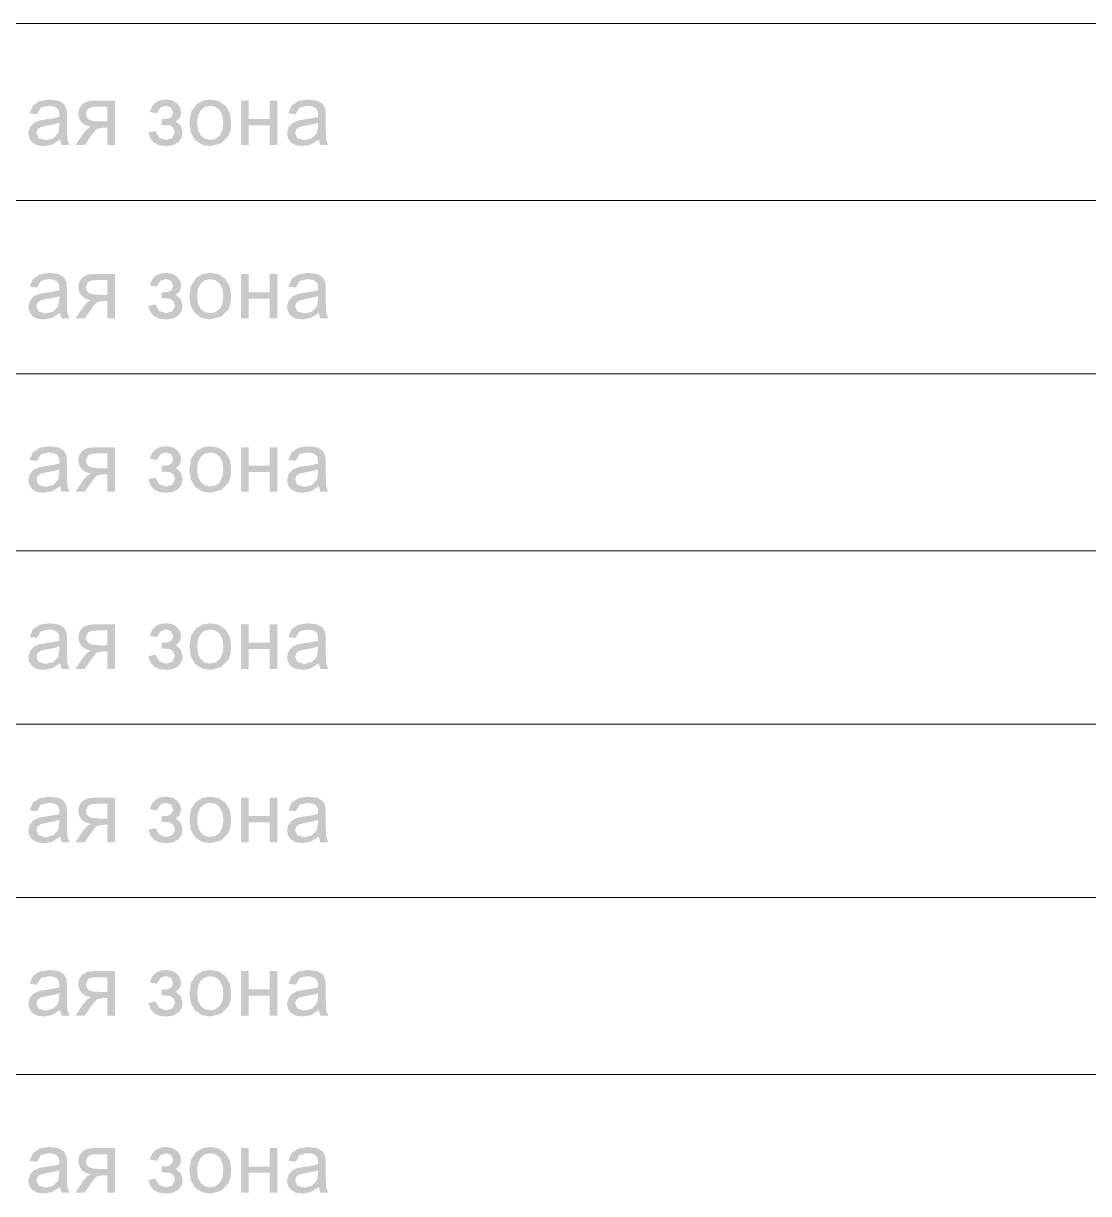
# Model space of a CAD drawing. Header units: millimetres. Extents: x 0 to 420, y 0 to 297.
# Drawn here: x 41.07 to 53.3, y 71.19 to 84.62 of the extents above; entities that cross this region are included whole.
import ezdxf

# ---------------------------------------------------------------- set-up
doc = ezdxf.new("R2010")
doc.units = ezdxf.units.MM

msp = doc.modelspace()

# ---------------------------------------------------------------- hatches: boundary and pattern name
h = msp.add_hatch(color=251)
h.paths.add_polyline_path([(41.491365, 83.290723), (41.398209, 83.232294), (41.302298, 83.215757), (41.227608, 83.226093), (41.172762, 83.257099), (41.138793, 83.303952), (41.127562, 83.362381), (41.14465, 83.430731), (41.189299, 83.480892), (41.252137, 83.509555), (41.329307, 83.522784), (41.42012, 83.536014), (41.483647, 83.55255), (41.484199, 83.57515), (41.478066, 83.620281), (41.459945, 83.650115), (41.418191, 83.671957), (41.360726, 83.67933), (41.270327, 83.657832), (41.227332, 83.581764), (41.142445, 83.59334), (41.180479, 83.681534), (41.257098, 83.732797), (41.373404, 83.750988), (41.479789, 83.735553), (41.540423, 83.696417), (41.567432, 83.637988), (41.571842, 83.557511), (41.571842, 83.441756), (41.573151, 83.343019), (41.577354, 83.288518), (41.599403, 83.227333), (41.508452, 83.227333)], flags=0)
h.paths.add_polyline_path([(41.483647, 83.484199), (41.424599, 83.466285), (41.341985, 83.451678), (41.266469, 83.434039), (41.232293, 83.405927), (41.220167, 83.364586), (41.246074, 83.306708), (41.323244, 83.283557), (41.412541, 83.305606), (41.469867, 83.365688), (41.483647, 83.45278)], flags=0)
h = msp.add_hatch(color=251)
h.paths.add_polyline_path([(42.121585, 83.739412), (42.121585, 83.227333), (42.035044, 83.227333), (42.035044, 83.426873), (41.984883, 83.426873), (41.916533, 83.414746), (41.889179, 83.39001), (41.851489, 83.33923), (41.775422, 83.227333), (41.667935, 83.227333), (41.761641, 83.365137), (41.80436, 83.414608), (41.84708, 83.436795), (41.782243, 83.455054), (41.736836, 83.490263), (41.709827, 83.53684), (41.701007, 83.590033), (41.712652, 83.650253), (41.747861, 83.698071), (41.805187, 83.729077), (41.884011, 83.739412)], flags=0)
h.paths.add_polyline_path([(42.035044, 83.667754), (41.911572, 83.667754), (41.847562, 83.661622), (41.811251, 83.643501), (41.789202, 83.587277), (41.79747, 83.547451), (41.822275, 83.520028), (41.867888, 83.503905), (41.939132, 83.498531), (42.035044, 83.498531)], flags=0)
for points in [[(42.659489, 83.458843), (42.659489, 83.526643), (42.734454, 83.531053), (42.771937, 83.554204), (42.790127, 83.602711), (42.766425, 83.658935), (42.706342, 83.679881), (42.643848, 83.658108), (42.603265, 83.59334), (42.521134, 83.60712), (42.547058, 83.670062), (42.586729, 83.715021), (42.640042, 83.741996), (42.706894, 83.750988), (42.779999, 83.739825), (42.835327, 83.706339), (42.870329, 83.657212), (42.88218, 83.599403), (42.866953, 83.542904), (42.821546, 83.499633), (42.879424, 83.446717), (42.898717, 83.370649), (42.886039, 83.308086), (42.848556, 83.258752), (42.788198, 83.226506), (42.707996, 83.215757), (42.629637, 83.225481), (42.569779, 83.254687), (42.528317, 83.303427), (42.505149, 83.371751), (42.586729, 83.388839), (42.631377, 83.312771), (42.70965, 83.285762), (42.78241, 83.310567), (42.811624, 83.373956), (42.793434, 83.425771), (42.754298, 83.453882), (42.679333, 83.459395)], [(43.570189, 83.739412), (43.657281, 83.739412), (43.657281, 83.526643), (43.897611, 83.526643), (43.897611, 83.739412), (43.984703, 83.739412), (43.984703, 83.227333), (43.897611, 83.227333), (43.897611, 83.454434), (43.657281, 83.454434), (43.657281, 83.227333), (43.570189, 83.227333)], [(42.659489, 81.469177), (42.659489, 81.536976), (42.734454, 81.541386), (42.771937, 81.564537), (42.790127, 81.613044), (42.766425, 81.669268), (42.706342, 81.690214), (42.643848, 81.668441), (42.603265, 81.603673), (42.521134, 81.617454), (42.547058, 81.680396), (42.586728, 81.725354), (42.640041, 81.752329), (42.706893, 81.761321), (42.779998, 81.750159), (42.835327, 81.716672), (42.870329, 81.667545), (42.88218, 81.609737), (42.866952, 81.553237), (42.821546, 81.509967), (42.879424, 81.45705), (42.898716, 81.380982), (42.886038, 81.318419), (42.848556, 81.269086), (42.788198, 81.23684), (42.707996, 81.226091), (42.629637, 81.235815), (42.569779, 81.26502), (42.528317, 81.31376), (42.505149, 81.382085), (42.586728, 81.399172), (42.631377, 81.323105), (42.709649, 81.296095), (42.78241, 81.3209), (42.811624, 81.38429), (42.793434, 81.436104), (42.754298, 81.464216), (42.679333, 81.469728)], [(43.570189, 81.749745), (43.657281, 81.749745), (43.657281, 81.536976), (43.897611, 81.536976), (43.897611, 81.749745), (43.984703, 81.749745), (43.984703, 81.237666), (43.897611, 81.237666), (43.897611, 81.464767), (43.657281, 81.464767), (43.657281, 81.237666), (43.570189, 81.237666)], [(42.659489, 79.47951), (42.659489, 79.54731), (42.734454, 79.551719), (42.771937, 79.57487), (42.790127, 79.623377), (42.766425, 79.679601), (42.706342, 79.700547), (42.643848, 79.678774), (42.603265, 79.614007), (42.521134, 79.627787), (42.547058, 79.690729), (42.586728, 79.735687), (42.640041, 79.762662), (42.706893, 79.771654), (42.779998, 79.760492), (42.835327, 79.727006), (42.870329, 79.677879), (42.88218, 79.62007), (42.866952, 79.56357), (42.821546, 79.5203), (42.879424, 79.467383), (42.898716, 79.391316), (42.886038, 79.328753), (42.848556, 79.279419), (42.788198, 79.247173), (42.707996, 79.236424), (42.629637, 79.246148), (42.569779, 79.275354), (42.528317, 79.324093), (42.505149, 79.392418), (42.586728, 79.409506), (42.631377, 79.333438), (42.709649, 79.306429), (42.78241, 79.331233), (42.811624, 79.394623), (42.793434, 79.446437), (42.754298, 79.474549), (42.679333, 79.480061)], [(43.570189, 79.760079), (43.657281, 79.760079), (43.657281, 79.54731), (43.897611, 79.54731), (43.897611, 79.760079), (43.984703, 79.760079), (43.984703, 79.248), (43.897611, 79.248), (43.897611, 79.4751), (43.657281, 79.4751), (43.657281, 79.248), (43.570189, 79.248)], [(42.659489, 77.44751), (42.659489, 77.51531), (42.734454, 77.519719), (42.771937, 77.54287), (42.790127, 77.591377), (42.766425, 77.647601), (42.706342, 77.668547), (42.643848, 77.646774), (42.603265, 77.582007), (42.521134, 77.595787), (42.547058, 77.658729), (42.586728, 77.703687), (42.640041, 77.730663), (42.706893, 77.739654), (42.779998, 77.728492), (42.835327, 77.695006), (42.870329, 77.645879), (42.88218, 77.58807), (42.866952, 77.53157), (42.821546, 77.4883), (42.879424, 77.435383), (42.898716, 77.359316), (42.886038, 77.296753), (42.848556, 77.247419), (42.788198, 77.215173), (42.707996, 77.204424), (42.629637, 77.214148), (42.569779, 77.243354), (42.528317, 77.292093), (42.505149, 77.360418), (42.586728, 77.377506), (42.631377, 77.301438), (42.709649, 77.274429), (42.78241, 77.299233), (42.811624, 77.362623), (42.793434, 77.414437), (42.754298, 77.442549), (42.679333, 77.448061)], [(43.570189, 77.728079), (43.657281, 77.728079), (43.657281, 77.51531), (43.897611, 77.51531), (43.897611, 77.728079), (43.984703, 77.728079), (43.984703, 77.216), (43.897611, 77.216), (43.897611, 77.4431), (43.657281, 77.4431), (43.657281, 77.216), (43.570189, 77.216)], [(42.659489, 75.457843), (42.659489, 75.525643), (42.734454, 75.530053), (42.771937, 75.553204), (42.790127, 75.601711), (42.766425, 75.657935), (42.706342, 75.678881), (42.643848, 75.657108), (42.603265, 75.59234), (42.521134, 75.60612), (42.547058, 75.669062), (42.586728, 75.714021), (42.640041, 75.740996), (42.706893, 75.749988), (42.779998, 75.738825), (42.835327, 75.705339), (42.870329, 75.656212), (42.88218, 75.598403), (42.866952, 75.541904), (42.821546, 75.498633), (42.879424, 75.445717), (42.898716, 75.369649), (42.886038, 75.307086), (42.848556, 75.257752), (42.788198, 75.225506), (42.707996, 75.214758), (42.629637, 75.224481), (42.569779, 75.253687), (42.528317, 75.302427), (42.505149, 75.370751), (42.586728, 75.387839), (42.631377, 75.311771), (42.709649, 75.284762), (42.78241, 75.309567), (42.811624, 75.372956), (42.793434, 75.424771), (42.754298, 75.452883), (42.679333, 75.458395)], [(43.570189, 75.738412), (43.657281, 75.738412), (43.657281, 75.525643), (43.897611, 75.525643), (43.897611, 75.738412), (43.984703, 75.738412), (43.984703, 75.226333), (43.897611, 75.226333), (43.897611, 75.453434), (43.657281, 75.453434), (43.657281, 75.226333), (43.570189, 75.226333)], [(42.659489, 73.468177), (42.659489, 73.535976), (42.734454, 73.540386), (42.771937, 73.563537), (42.790127, 73.612044), (42.766425, 73.668268), (42.706342, 73.689214), (42.643848, 73.667441), (42.603265, 73.602673), (42.521134, 73.616454), (42.547058, 73.679396), (42.586728, 73.724354), (42.640041, 73.751329), (42.706893, 73.760321), (42.779998, 73.749159), (42.835327, 73.715672), (42.870329, 73.666545), (42.88218, 73.608737), (42.866952, 73.552237), (42.821546, 73.508967), (42.879424, 73.45605), (42.898716, 73.379982), (42.886038, 73.317419), (42.848556, 73.268086), (42.788198, 73.23584), (42.707996, 73.225091), (42.629637, 73.234815), (42.569779, 73.26402), (42.528317, 73.31276), (42.505149, 73.381085), (42.586728, 73.398172), (42.631377, 73.322105), (42.709649, 73.295095), (42.78241, 73.3199), (42.811624, 73.38329), (42.793434, 73.435104), (42.754298, 73.463216), (42.679333, 73.468728)], [(43.570189, 73.748745), (43.657281, 73.748745), (43.657281, 73.535976), (43.897611, 73.535976), (43.897611, 73.748745), (43.984703, 73.748745), (43.984703, 73.236666), (43.897611, 73.236666), (43.897611, 73.463767), (43.657281, 73.463767), (43.657281, 73.236666), (43.570189, 73.236666)], [(42.659489, 71.436177), (42.659489, 71.503976), (42.734454, 71.508386), (42.771937, 71.531537), (42.790127, 71.580044), (42.766425, 71.636268), (42.706342, 71.657214), (42.643848, 71.635441), (42.603265, 71.570673), (42.521134, 71.584454), (42.547058, 71.647396), (42.586728, 71.692354), (42.640041, 71.719329), (42.706893, 71.728321), (42.779998, 71.717159), (42.835327, 71.683672), (42.870329, 71.634545), (42.88218, 71.576737), (42.866952, 71.520237), (42.821546, 71.476967), (42.879424, 71.42405), (42.898716, 71.347982), (42.886038, 71.285419), (42.848556, 71.236086), (42.788198, 71.20384), (42.707996, 71.193091), (42.629637, 71.202815), (42.569779, 71.23202), (42.528317, 71.28076), (42.505149, 71.349085), (42.586728, 71.366172), (42.631377, 71.290105), (42.709649, 71.263095), (42.78241, 71.2879), (42.811624, 71.35129), (42.793434, 71.403104), (42.754298, 71.431216), (42.679333, 71.436728)], [(43.570189, 71.716745), (43.657281, 71.716745), (43.657281, 71.503976), (43.897611, 71.503976), (43.897611, 71.716745), (43.984703, 71.716745), (43.984703, 71.204666), (43.897611, 71.204666), (43.897611, 71.431767), (43.657281, 71.431767), (43.657281, 71.204666), (43.570189, 71.204666)]]:
    msp.add_hatch(color=251).paths.add_polyline_path(points, flags=0)
h = msp.add_hatch(color=251)
h.paths.add_polyline_path([(42.976349, 83.483648), (42.995917, 83.607327), (43.055173, 83.694212), (43.128416, 83.736656), (43.216128, 83.750988), (43.312108, 83.733624), (43.388658, 83.681534), (43.439025, 83.599197), (43.455906, 83.490814), (43.448465, 83.402068), (43.426141, 83.33482), (43.340151, 83.247177), (43.216128, 83.215757), (43.118976, 83.232845), (43.042495, 83.284659), (42.992886, 83.368651)], flags=0)
h.paths.add_polyline_path([(43.065095, 83.483648), (43.075844, 83.397176), (43.10809, 83.335922), (43.156528, 83.299473), (43.216128, 83.287415), (43.275246, 83.299542), (43.323615, 83.336474), (43.355861, 83.398416), (43.36661, 83.486404), (43.355861, 83.5695), (43.323615, 83.630271), (43.275246, 83.666996), (43.216128, 83.67933), (43.156528, 83.666996), (43.10809, 83.630271), (43.075844, 83.569155)], flags=0)
h = msp.add_hatch(color=251)
h.paths.add_polyline_path([(44.461506, 83.290723), (44.36835, 83.232294), (44.272439, 83.215757), (44.197749, 83.226093), (44.142903, 83.257099), (44.108935, 83.303952), (44.097704, 83.362381), (44.114791, 83.430731), (44.15944, 83.480892), (44.222278, 83.509555), (44.299448, 83.522784), (44.390261, 83.536014), (44.453789, 83.55255), (44.45434, 83.57515), (44.448208, 83.620281), (44.430086, 83.650115), (44.388332, 83.671957), (44.330868, 83.67933), (44.240468, 83.657832), (44.197474, 83.581764), (44.112586, 83.59334), (44.15062, 83.681534), (44.227239, 83.732797), (44.343546, 83.750988), (44.44993, 83.735553), (44.510564, 83.696417), (44.537573, 83.637988), (44.541983, 83.557511), (44.541983, 83.441756), (44.543292, 83.343019), (44.547495, 83.288518), (44.569544, 83.227333), (44.478593, 83.227333)], flags=0)
h.paths.add_polyline_path([(44.453789, 83.484199), (44.39474, 83.466285), (44.312126, 83.451678), (44.23661, 83.434039), (44.202435, 83.405927), (44.190308, 83.364586), (44.216215, 83.306708), (44.293385, 83.283557), (44.382682, 83.305606), (44.440008, 83.365688), (44.453789, 83.45278)], flags=0)
h = msp.add_hatch(color=251)
h.paths.add_polyline_path([(41.491364, 81.301056), (41.398209, 81.242627), (41.302297, 81.226091), (41.227608, 81.236426), (41.172762, 81.267432), (41.138793, 81.314285), (41.127562, 81.372714), (41.14465, 81.441065), (41.189298, 81.491225), (41.252137, 81.519889), (41.329307, 81.533118), (41.42012, 81.546347), (41.483647, 81.562883), (41.484198, 81.585483), (41.478066, 81.630614), (41.459945, 81.660448), (41.41819, 81.68229), (41.360726, 81.689663), (41.270327, 81.668165), (41.227332, 81.592098), (41.142445, 81.603673), (41.180479, 81.691868), (41.257098, 81.743131), (41.373404, 81.761321), (41.479789, 81.745887), (41.540422, 81.706751), (41.567432, 81.648322), (41.571842, 81.567844), (41.571842, 81.452089), (41.573151, 81.353353), (41.577354, 81.298851), (41.599402, 81.237666), (41.508452, 81.237666)], flags=0)
h.paths.add_polyline_path([(41.483647, 81.494533), (41.424598, 81.476618), (41.341985, 81.462011), (41.266468, 81.444372), (41.232293, 81.41626), (41.220166, 81.374919), (41.246073, 81.317041), (41.323244, 81.29389), (41.41254, 81.315939), (41.469867, 81.376021), (41.483647, 81.463113)], flags=0)
h = msp.add_hatch(color=251)
h.paths.add_polyline_path([(42.121584, 81.749745), (42.121584, 81.237666), (42.035044, 81.237666), (42.035044, 81.437206), (41.984883, 81.437206), (41.916532, 81.42508), (41.889178, 81.400344), (41.851489, 81.349563), (41.775421, 81.237666), (41.667934, 81.237666), (41.761641, 81.37547), (41.80436, 81.424942), (41.847079, 81.447128), (41.782243, 81.465387), (41.736836, 81.500596), (41.709827, 81.547174), (41.701007, 81.600366), (41.712652, 81.660586), (41.747861, 81.708404), (41.805187, 81.73941), (41.884011, 81.749745)], flags=0)
h.paths.add_polyline_path([(42.035044, 81.678087), (41.911571, 81.678087), (41.847562, 81.671955), (41.81125, 81.653834), (41.789202, 81.59761), (41.79747, 81.557785), (41.822275, 81.530362), (41.867888, 81.514239), (41.939132, 81.508864), (42.035044, 81.508864)], flags=0)
h = msp.add_hatch(color=251)
h.paths.add_polyline_path([(42.976349, 81.493981), (42.995917, 81.61766), (43.055173, 81.704546), (43.128415, 81.746989), (43.216128, 81.761321), (43.312108, 81.743958), (43.388658, 81.691868), (43.439025, 81.60953), (43.455906, 81.501147), (43.448465, 81.412402), (43.426141, 81.345153), (43.340151, 81.25751), (43.216128, 81.226091), (43.118976, 81.243178), (43.042495, 81.294993), (42.992885, 81.378984)], flags=0)
h.paths.add_polyline_path([(43.065095, 81.493981), (43.075843, 81.40751), (43.108089, 81.346256), (43.156527, 81.309807), (43.216128, 81.297749), (43.275245, 81.309876), (43.323615, 81.346807), (43.355861, 81.40875), (43.366609, 81.496738), (43.355861, 81.579833), (43.323615, 81.640605), (43.275245, 81.677329), (43.216128, 81.689663), (43.156527, 81.677329), (43.108089, 81.640605), (43.075843, 81.579489)], flags=0)
h = msp.add_hatch(color=251)
h.paths.add_polyline_path([(44.461505, 81.301056), (44.36835, 81.242627), (44.272439, 81.226091), (44.197749, 81.236426), (44.142903, 81.267432), (44.108934, 81.314285), (44.097703, 81.372714), (44.114791, 81.441065), (44.159439, 81.491225), (44.222278, 81.519889), (44.299448, 81.533118), (44.390261, 81.546347), (44.453788, 81.562883), (44.45434, 81.585483), (44.448207, 81.630614), (44.430086, 81.660448), (44.388332, 81.68229), (44.330867, 81.689663), (44.240468, 81.668165), (44.197473, 81.592098), (44.112586, 81.603673), (44.15062, 81.691868), (44.227239, 81.743131), (44.343545, 81.761321), (44.44993, 81.745887), (44.510564, 81.706751), (44.537573, 81.648322), (44.541983, 81.567844), (44.541983, 81.452089), (44.543292, 81.353353), (44.547495, 81.298851), (44.569544, 81.237666), (44.478593, 81.237666)], flags=0)
h.paths.add_polyline_path([(44.453788, 81.494533), (44.39474, 81.476618), (44.312126, 81.462011), (44.23661, 81.444372), (44.202434, 81.41626), (44.190308, 81.374919), (44.216215, 81.317041), (44.293385, 81.29389), (44.382682, 81.315939), (44.440008, 81.376021), (44.453788, 81.463113)], flags=0)
h = msp.add_hatch(color=251)
h.paths.add_polyline_path([(41.491364, 79.311389), (41.398209, 79.252961), (41.302297, 79.236424), (41.227608, 79.246759), (41.172762, 79.277765), (41.138793, 79.324619), (41.127562, 79.383047), (41.14465, 79.451398), (41.189298, 79.501559), (41.252137, 79.530222), (41.329307, 79.543451), (41.42012, 79.55668), (41.483647, 79.573217), (41.484198, 79.595817), (41.478066, 79.640947), (41.459945, 79.670782), (41.41819, 79.692624), (41.360726, 79.699996), (41.270327, 79.678499), (41.227332, 79.602431), (41.142445, 79.614007), (41.180479, 79.702201), (41.257098, 79.753464), (41.373404, 79.771654), (41.479789, 79.75622), (41.540422, 79.717084), (41.567432, 79.658655), (41.571842, 79.578178), (41.571842, 79.462422), (41.573151, 79.363686), (41.577354, 79.309185), (41.599402, 79.248), (41.508452, 79.248)], flags=0)
h.paths.add_polyline_path([(41.483647, 79.504866), (41.424598, 79.486952), (41.341985, 79.472344), (41.266468, 79.454705), (41.232293, 79.426593), (41.220166, 79.385252), (41.246073, 79.327375), (41.323244, 79.304224), (41.41254, 79.326272), (41.469867, 79.386355), (41.483647, 79.473447)], flags=0)
h = msp.add_hatch(color=251)
h.paths.add_polyline_path([(42.121584, 79.760079), (42.121584, 79.248), (42.035044, 79.248), (42.035044, 79.44754), (41.984883, 79.44754), (41.916532, 79.435413), (41.889178, 79.410677), (41.851489, 79.359896), (41.775421, 79.248), (41.667934, 79.248), (41.761641, 79.385804), (41.80436, 79.435275), (41.847079, 79.457461), (41.782243, 79.47572), (41.736836, 79.510929), (41.709827, 79.557507), (41.701007, 79.610699), (41.712652, 79.67092), (41.747861, 79.718738), (41.805187, 79.749743), (41.884011, 79.760079)], flags=0)
h.paths.add_polyline_path([(42.035044, 79.688421), (41.911571, 79.688421), (41.847562, 79.682288), (41.81125, 79.664167), (41.789202, 79.607943), (41.79747, 79.568118), (41.822275, 79.540695), (41.867888, 79.524572), (41.939132, 79.519198), (42.035044, 79.519198)], flags=0)
h = msp.add_hatch(color=251)
h.paths.add_polyline_path([(42.976349, 79.504315), (42.995917, 79.627994), (43.055173, 79.714879), (43.128415, 79.757323), (43.216128, 79.771654), (43.312108, 79.754291), (43.388658, 79.702201), (43.439025, 79.619863), (43.455906, 79.511481), (43.448465, 79.422735), (43.426141, 79.355487), (43.340151, 79.267843), (43.216128, 79.236424), (43.118976, 79.253512), (43.042495, 79.305326), (42.992885, 79.389317)], flags=0)
h.paths.add_polyline_path([(43.065095, 79.504315), (43.075843, 79.417843), (43.108089, 79.356589), (43.156527, 79.32014), (43.216128, 79.308082), (43.275245, 79.320209), (43.323615, 79.35714), (43.355861, 79.419083), (43.366609, 79.507071), (43.355861, 79.590167), (43.323615, 79.650938), (43.275245, 79.687663), (43.216128, 79.699996), (43.156527, 79.687663), (43.108089, 79.650938), (43.075843, 79.589822)], flags=0)
h = msp.add_hatch(color=251)
h.paths.add_polyline_path([(44.461505, 79.311389), (44.36835, 79.252961), (44.272439, 79.236424), (44.197749, 79.246759), (44.142903, 79.277765), (44.108934, 79.324619), (44.097703, 79.383047), (44.114791, 79.451398), (44.159439, 79.501559), (44.222278, 79.530222), (44.299448, 79.543451), (44.390261, 79.55668), (44.453788, 79.573217), (44.45434, 79.595817), (44.448207, 79.640947), (44.430086, 79.670782), (44.388332, 79.692624), (44.330867, 79.699996), (44.240468, 79.678499), (44.197473, 79.602431), (44.112586, 79.614007), (44.15062, 79.702201), (44.227239, 79.753464), (44.343545, 79.771654), (44.44993, 79.75622), (44.510564, 79.717084), (44.537573, 79.658655), (44.541983, 79.578178), (44.541983, 79.462422), (44.543292, 79.363686), (44.547495, 79.309185), (44.569544, 79.248), (44.478593, 79.248)], flags=0)
h.paths.add_polyline_path([(44.453788, 79.504866), (44.39474, 79.486952), (44.312126, 79.472344), (44.23661, 79.454705), (44.202434, 79.426593), (44.190308, 79.385252), (44.216215, 79.327375), (44.293385, 79.304224), (44.382682, 79.326272), (44.440008, 79.386355), (44.453788, 79.473447)], flags=0)
h = msp.add_hatch(color=251)
h.paths.add_polyline_path([(41.491364, 77.279389), (41.398209, 77.220961), (41.302297, 77.204424), (41.227608, 77.214759), (41.172762, 77.245765), (41.138793, 77.292619), (41.127562, 77.351047), (41.14465, 77.419398), (41.189298, 77.469559), (41.252137, 77.498222), (41.329307, 77.511451), (41.42012, 77.52468), (41.483647, 77.541217), (41.484198, 77.563817), (41.478066, 77.608947), (41.459945, 77.638782), (41.41819, 77.660624), (41.360726, 77.667996), (41.270327, 77.646499), (41.227332, 77.570431), (41.142445, 77.582007), (41.180479, 77.670201), (41.257098, 77.721464), (41.373404, 77.739654), (41.479789, 77.72422), (41.540422, 77.685084), (41.567432, 77.626655), (41.571842, 77.546178), (41.571842, 77.430422), (41.573151, 77.331686), (41.577354, 77.277185), (41.599402, 77.216), (41.508452, 77.216)], flags=0)
h.paths.add_polyline_path([(41.483647, 77.472866), (41.424598, 77.454952), (41.341985, 77.440344), (41.266468, 77.422705), (41.232293, 77.394593), (41.220166, 77.353252), (41.246073, 77.295375), (41.323244, 77.272224), (41.41254, 77.294272), (41.469867, 77.354355), (41.483647, 77.441447)], flags=0)
h = msp.add_hatch(color=251)
h.paths.add_polyline_path([(42.121584, 77.728079), (42.121584, 77.216), (42.035044, 77.216), (42.035044, 77.41554), (41.984883, 77.41554), (41.916532, 77.403413), (41.889178, 77.378677), (41.851489, 77.327896), (41.775421, 77.216), (41.667934, 77.216), (41.761641, 77.353804), (41.80436, 77.403275), (41.847079, 77.425461), (41.782243, 77.443721), (41.736836, 77.478929), (41.709827, 77.525507), (41.701007, 77.578699), (41.712652, 77.63892), (41.747861, 77.686738), (41.805187, 77.717743), (41.884011, 77.728079)], flags=0)
h.paths.add_polyline_path([(42.035044, 77.656421), (41.911571, 77.656421), (41.847562, 77.650288), (41.81125, 77.632167), (41.789202, 77.575943), (41.79747, 77.536118), (41.822275, 77.508695), (41.867888, 77.492572), (41.939132, 77.487198), (42.035044, 77.487198)], flags=0)
h = msp.add_hatch(color=251)
h.paths.add_polyline_path([(42.976349, 77.472315), (42.995917, 77.595994), (43.055173, 77.682879), (43.128415, 77.725323), (43.216128, 77.739654), (43.312108, 77.722291), (43.388658, 77.670201), (43.439025, 77.587863), (43.455906, 77.479481), (43.448465, 77.390735), (43.426141, 77.323487), (43.340151, 77.235843), (43.216128, 77.204424), (43.118976, 77.221512), (43.042495, 77.273326), (42.992885, 77.357318)], flags=0)
h.paths.add_polyline_path([(43.065095, 77.472315), (43.075843, 77.385843), (43.108089, 77.324589), (43.156527, 77.28814), (43.216128, 77.276082), (43.275245, 77.288209), (43.323615, 77.32514), (43.355861, 77.387083), (43.366609, 77.475071), (43.355861, 77.558167), (43.323615, 77.618938), (43.275245, 77.655663), (43.216128, 77.667996), (43.156527, 77.655663), (43.108089, 77.618938), (43.075843, 77.557822)], flags=0)
h = msp.add_hatch(color=251)
h.paths.add_polyline_path([(44.461505, 77.279389), (44.36835, 77.220961), (44.272439, 77.204424), (44.197749, 77.214759), (44.142903, 77.245765), (44.108934, 77.292619), (44.097703, 77.351047), (44.114791, 77.419398), (44.159439, 77.469559), (44.222278, 77.498222), (44.299448, 77.511451), (44.390261, 77.52468), (44.453788, 77.541217), (44.45434, 77.563817), (44.448207, 77.608947), (44.430086, 77.638782), (44.388332, 77.660624), (44.330867, 77.667996), (44.240468, 77.646499), (44.197473, 77.570431), (44.112586, 77.582007), (44.15062, 77.670201), (44.227239, 77.721464), (44.343545, 77.739654), (44.44993, 77.72422), (44.510564, 77.685084), (44.537573, 77.626655), (44.541983, 77.546178), (44.541983, 77.430422), (44.543292, 77.331686), (44.547495, 77.277185), (44.569544, 77.216), (44.478593, 77.216)], flags=0)
h.paths.add_polyline_path([(44.453788, 77.472866), (44.39474, 77.454952), (44.312126, 77.440344), (44.23661, 77.422705), (44.202434, 77.394593), (44.190308, 77.353252), (44.216215, 77.295375), (44.293385, 77.272224), (44.382682, 77.294272), (44.440008, 77.354355), (44.453788, 77.441447)], flags=0)
h = msp.add_hatch(color=251)
h.paths.add_polyline_path([(41.491364, 75.289723), (41.398209, 75.231294), (41.302297, 75.214758), (41.227608, 75.225093), (41.172762, 75.256099), (41.138793, 75.302952), (41.127562, 75.361381), (41.14465, 75.429731), (41.189298, 75.479892), (41.252137, 75.508555), (41.329307, 75.521784), (41.42012, 75.535014), (41.483647, 75.55155), (41.484198, 75.57415), (41.478066, 75.619281), (41.459945, 75.649115), (41.41819, 75.670957), (41.360726, 75.67833), (41.270327, 75.656832), (41.227332, 75.580764), (41.142445, 75.59234), (41.180479, 75.680534), (41.257098, 75.731797), (41.373404, 75.749988), (41.479789, 75.734554), (41.540422, 75.695417), (41.567432, 75.636988), (41.571842, 75.556511), (41.571842, 75.440756), (41.573151, 75.342019), (41.577354, 75.287518), (41.599402, 75.226333), (41.508452, 75.226333)], flags=0)
h.paths.add_polyline_path([(41.483647, 75.483199), (41.424598, 75.465285), (41.341985, 75.450678), (41.266468, 75.433039), (41.232293, 75.404927), (41.220166, 75.363586), (41.246073, 75.305708), (41.323244, 75.282557), (41.41254, 75.304606), (41.469867, 75.364688), (41.483647, 75.45178)], flags=0)
h = msp.add_hatch(color=251)
h.paths.add_polyline_path([(42.121584, 75.738412), (42.121584, 75.226333), (42.035044, 75.226333), (42.035044, 75.425873), (41.984883, 75.425873), (41.916532, 75.413746), (41.889178, 75.38901), (41.851489, 75.33823), (41.775421, 75.226333), (41.667934, 75.226333), (41.761641, 75.364137), (41.80436, 75.413608), (41.847079, 75.435795), (41.782243, 75.454054), (41.736836, 75.489263), (41.709827, 75.53584), (41.701007, 75.589033), (41.712652, 75.649253), (41.747861, 75.697071), (41.805187, 75.728077), (41.884011, 75.738412)], flags=0)
h.paths.add_polyline_path([(42.035044, 75.666754), (41.911571, 75.666754), (41.847562, 75.660622), (41.81125, 75.642501), (41.789202, 75.586277), (41.79747, 75.546451), (41.822275, 75.519028), (41.867888, 75.502905), (41.939132, 75.497531), (42.035044, 75.497531)], flags=0)
h = msp.add_hatch(color=251)
h.paths.add_polyline_path([(42.976349, 75.482648), (42.995917, 75.606327), (43.055173, 75.693212), (43.128415, 75.735656), (43.216128, 75.749988), (43.312108, 75.732624), (43.388658, 75.680534), (43.439025, 75.598197), (43.455906, 75.489814), (43.448465, 75.401068), (43.426141, 75.33382), (43.340151, 75.246177), (43.216128, 75.214758), (43.118976, 75.231845), (43.042495, 75.283659), (42.992885, 75.367651)], flags=0)
h.paths.add_polyline_path([(43.065095, 75.482648), (43.075843, 75.396176), (43.108089, 75.334922), (43.156527, 75.298473), (43.216128, 75.286415), (43.275245, 75.298542), (43.323615, 75.335474), (43.355861, 75.397416), (43.366609, 75.485404), (43.355861, 75.5685), (43.323615, 75.629271), (43.275245, 75.665996), (43.216128, 75.67833), (43.156527, 75.665996), (43.108089, 75.629271), (43.075843, 75.568155)], flags=0)
h = msp.add_hatch(color=251)
h.paths.add_polyline_path([(44.461505, 75.289723), (44.36835, 75.231294), (44.272439, 75.214758), (44.197749, 75.225093), (44.142903, 75.256099), (44.108934, 75.302952), (44.097703, 75.361381), (44.114791, 75.429731), (44.159439, 75.479892), (44.222278, 75.508555), (44.299448, 75.521784), (44.390261, 75.535014), (44.453788, 75.55155), (44.45434, 75.57415), (44.448207, 75.619281), (44.430086, 75.649115), (44.388332, 75.670957), (44.330867, 75.67833), (44.240468, 75.656832), (44.197473, 75.580764), (44.112586, 75.59234), (44.15062, 75.680534), (44.227239, 75.731797), (44.343545, 75.749988), (44.44993, 75.734554), (44.510564, 75.695417), (44.537573, 75.636988), (44.541983, 75.556511), (44.541983, 75.440756), (44.543292, 75.342019), (44.547495, 75.287518), (44.569544, 75.226333), (44.478593, 75.226333)], flags=0)
h.paths.add_polyline_path([(44.453788, 75.483199), (44.39474, 75.465285), (44.312126, 75.450678), (44.23661, 75.433039), (44.202434, 75.404927), (44.190308, 75.363586), (44.216215, 75.305708), (44.293385, 75.282557), (44.382682, 75.304606), (44.440008, 75.364688), (44.453788, 75.45178)], flags=0)
h = msp.add_hatch(color=251)
h.paths.add_polyline_path([(41.491364, 73.300056), (41.398209, 73.241627), (41.302297, 73.225091), (41.227608, 73.235426), (41.172762, 73.266432), (41.138793, 73.313285), (41.127562, 73.371714), (41.14465, 73.440065), (41.189298, 73.490225), (41.252137, 73.518889), (41.329307, 73.532118), (41.42012, 73.545347), (41.483647, 73.561883), (41.484198, 73.584483), (41.478066, 73.629614), (41.459945, 73.659448), (41.41819, 73.68129), (41.360726, 73.688663), (41.270327, 73.667166), (41.227332, 73.591098), (41.142445, 73.602673), (41.180479, 73.690868), (41.257098, 73.742131), (41.373404, 73.760321), (41.479789, 73.744887), (41.540422, 73.705751), (41.567432, 73.647322), (41.571842, 73.566844), (41.571842, 73.451089), (41.573151, 73.352353), (41.577354, 73.297851), (41.599402, 73.236666), (41.508452, 73.236666)], flags=0)
h.paths.add_polyline_path([(41.483647, 73.493533), (41.424598, 73.475618), (41.341985, 73.461011), (41.266468, 73.443372), (41.232293, 73.41526), (41.220166, 73.373919), (41.246073, 73.316041), (41.323244, 73.29289), (41.41254, 73.314939), (41.469867, 73.375021), (41.483647, 73.462113)], flags=0)
h = msp.add_hatch(color=251)
h.paths.add_polyline_path([(42.121584, 73.748745), (42.121584, 73.236666), (42.035044, 73.236666), (42.035044, 73.436206), (41.984883, 73.436206), (41.916532, 73.42408), (41.889178, 73.399344), (41.851489, 73.348563), (41.775421, 73.236666), (41.667934, 73.236666), (41.761641, 73.37447), (41.80436, 73.423942), (41.847079, 73.446128), (41.782243, 73.464387), (41.736836, 73.499596), (41.709827, 73.546174), (41.701007, 73.599366), (41.712652, 73.659586), (41.747861, 73.707404), (41.805187, 73.73841), (41.884011, 73.748745)], flags=0)
h.paths.add_polyline_path([(42.035044, 73.677087), (41.911571, 73.677087), (41.847562, 73.670955), (41.81125, 73.652834), (41.789202, 73.59661), (41.79747, 73.556785), (41.822275, 73.529362), (41.867888, 73.513239), (41.939132, 73.507864), (42.035044, 73.507864)], flags=0)
h = msp.add_hatch(color=251)
h.paths.add_polyline_path([(42.976349, 73.492981), (42.995917, 73.61666), (43.055173, 73.703546), (43.128415, 73.745989), (43.216128, 73.760321), (43.312108, 73.742958), (43.388658, 73.690868), (43.439025, 73.60853), (43.455906, 73.500147), (43.448465, 73.411402), (43.426141, 73.344153), (43.340151, 73.25651), (43.216128, 73.225091), (43.118976, 73.242179), (43.042495, 73.293993), (42.992885, 73.377984)], flags=0)
h.paths.add_polyline_path([(43.065095, 73.492981), (43.075843, 73.40651), (43.108089, 73.345256), (43.156527, 73.308807), (43.216128, 73.296749), (43.275245, 73.308876), (43.323615, 73.345807), (43.355861, 73.40775), (43.366609, 73.495738), (43.355861, 73.578833), (43.323615, 73.639605), (43.275245, 73.676329), (43.216128, 73.688663), (43.156527, 73.676329), (43.108089, 73.639605), (43.075843, 73.578489)], flags=0)
h = msp.add_hatch(color=251)
h.paths.add_polyline_path([(44.461505, 73.300056), (44.36835, 73.241627), (44.272439, 73.225091), (44.197749, 73.235426), (44.142903, 73.266432), (44.108934, 73.313285), (44.097703, 73.371714), (44.114791, 73.440065), (44.159439, 73.490225), (44.222278, 73.518889), (44.299448, 73.532118), (44.390261, 73.545347), (44.453788, 73.561883), (44.45434, 73.584483), (44.448207, 73.629614), (44.430086, 73.659448), (44.388332, 73.68129), (44.330867, 73.688663), (44.240468, 73.667166), (44.197473, 73.591098), (44.112586, 73.602673), (44.15062, 73.690868), (44.227239, 73.742131), (44.343545, 73.760321), (44.44993, 73.744887), (44.510564, 73.705751), (44.537573, 73.647322), (44.541983, 73.566844), (44.541983, 73.451089), (44.543292, 73.352353), (44.547495, 73.297851), (44.569544, 73.236666), (44.478593, 73.236666)], flags=0)
h.paths.add_polyline_path([(44.453788, 73.493533), (44.39474, 73.475618), (44.312126, 73.461011), (44.23661, 73.443372), (44.202434, 73.41526), (44.190308, 73.373919), (44.216215, 73.316041), (44.293385, 73.29289), (44.382682, 73.314939), (44.440008, 73.375021), (44.453788, 73.462113)], flags=0)
h = msp.add_hatch(color=251)
h.paths.add_polyline_path([(41.491364, 71.268056), (41.398209, 71.209627), (41.302297, 71.193091), (41.227608, 71.203426), (41.172762, 71.234432), (41.138793, 71.281285), (41.127562, 71.339714), (41.14465, 71.408065), (41.189298, 71.458225), (41.252137, 71.486889), (41.329307, 71.500118), (41.42012, 71.513347), (41.483647, 71.529883), (41.484198, 71.552483), (41.478066, 71.597614), (41.459945, 71.627448), (41.41819, 71.64929), (41.360726, 71.656663), (41.270327, 71.635166), (41.227332, 71.559098), (41.142445, 71.570673), (41.180479, 71.658868), (41.257098, 71.710131), (41.373404, 71.728321), (41.479789, 71.712887), (41.540422, 71.673751), (41.567432, 71.615322), (41.571842, 71.534844), (41.571842, 71.419089), (41.573151, 71.320353), (41.577354, 71.265851), (41.599402, 71.204666), (41.508452, 71.204666)], flags=0)
h.paths.add_polyline_path([(41.483647, 71.461533), (41.424598, 71.443618), (41.341985, 71.429011), (41.266468, 71.411372), (41.232293, 71.38326), (41.220166, 71.341919), (41.246073, 71.284041), (41.323244, 71.26089), (41.41254, 71.282939), (41.469867, 71.343021), (41.483647, 71.430113)], flags=0)
h = msp.add_hatch(color=251)
h.paths.add_polyline_path([(42.976349, 71.460981), (42.995917, 71.58466), (43.055173, 71.671546), (43.128415, 71.713989), (43.216128, 71.728321), (43.312108, 71.710958), (43.388658, 71.658868), (43.439025, 71.57653), (43.455906, 71.468147), (43.448465, 71.379402), (43.426141, 71.312153), (43.340151, 71.22451), (43.216128, 71.193091), (43.118976, 71.210179), (43.042495, 71.261993), (42.992885, 71.345984)], flags=0)
h.paths.add_polyline_path([(43.065095, 71.460981), (43.075843, 71.37451), (43.108089, 71.313256), (43.156527, 71.276807), (43.216128, 71.264749), (43.275245, 71.276876), (43.323615, 71.313807), (43.355861, 71.37575), (43.366609, 71.463738), (43.355861, 71.546833), (43.323615, 71.607605), (43.275245, 71.644329), (43.216128, 71.656663), (43.156527, 71.644329), (43.108089, 71.607605), (43.075843, 71.546489)], flags=0)
h = msp.add_hatch(color=251)
h.paths.add_polyline_path([(44.461505, 71.268056), (44.36835, 71.209627), (44.272439, 71.193091), (44.197749, 71.203426), (44.142903, 71.234432), (44.108934, 71.281285), (44.097703, 71.339714), (44.114791, 71.408065), (44.159439, 71.458225), (44.222278, 71.486889), (44.299448, 71.500118), (44.390261, 71.513347), (44.453788, 71.529883), (44.45434, 71.552483), (44.448207, 71.597614), (44.430086, 71.627448), (44.388332, 71.64929), (44.330867, 71.656663), (44.240468, 71.635166), (44.197473, 71.559098), (44.112586, 71.570673), (44.15062, 71.658868), (44.227239, 71.710131), (44.343545, 71.728321), (44.44993, 71.712887), (44.510564, 71.673751), (44.537573, 71.615322), (44.541983, 71.534844), (44.541983, 71.419089), (44.543292, 71.320353), (44.547495, 71.265851), (44.569544, 71.204666), (44.478593, 71.204666)], flags=0)
h.paths.add_polyline_path([(44.453788, 71.461533), (44.39474, 71.443618), (44.312126, 71.429011), (44.23661, 71.411372), (44.202434, 71.38326), (44.190308, 71.341919), (44.216215, 71.284041), (44.293385, 71.26089), (44.382682, 71.282939), (44.440008, 71.343021), (44.453788, 71.430113)], flags=0)
h = msp.add_hatch(color=251)
h.paths.add_polyline_path([(42.121584, 71.716745), (42.121584, 71.204666), (42.035044, 71.204666), (42.035044, 71.404206), (41.984883, 71.404206), (41.916532, 71.39208), (41.889178, 71.367344), (41.851489, 71.316563), (41.775421, 71.204666), (41.667934, 71.204666), (41.761641, 71.34247), (41.80436, 71.391942), (41.847079, 71.414128), (41.782243, 71.432387), (41.736836, 71.467596), (41.709827, 71.514174), (41.701007, 71.567366), (41.712652, 71.627586), (41.747861, 71.675404), (41.805187, 71.70641), (41.884011, 71.716745)], flags=0)
h.paths.add_polyline_path([(42.035044, 71.645087), (41.911571, 71.645087), (41.847562, 71.638955), (41.81125, 71.620834), (41.789202, 71.56461), (41.79747, 71.524785), (41.822275, 71.497362), (41.867888, 71.481239), (41.939132, 71.475864), (42.035044, 71.475864)], flags=0)

# ---------------------------------------------------------------- linework, layer by layer
at = {"color": 7, "lineweight": 0}
for points in [[(28.913668, 84.624333), (77.681668, 84.624333)], [(28.913668, 82.592333), (77.681668, 82.592333)], [(28.913668, 80.602666), (77.681668, 80.602666)], [(28.913668, 78.570666), (77.681668, 78.570666)], [(28.913668, 76.581), (77.681668, 76.581)], [(28.913668, 74.591333), (77.681668, 74.591333)], [(28.913668, 72.559333), (77.681668, 72.559333)]]:
    msp.add_lwpolyline(points, dxfattribs=at)

doc.saveas('drawing.dxf')
